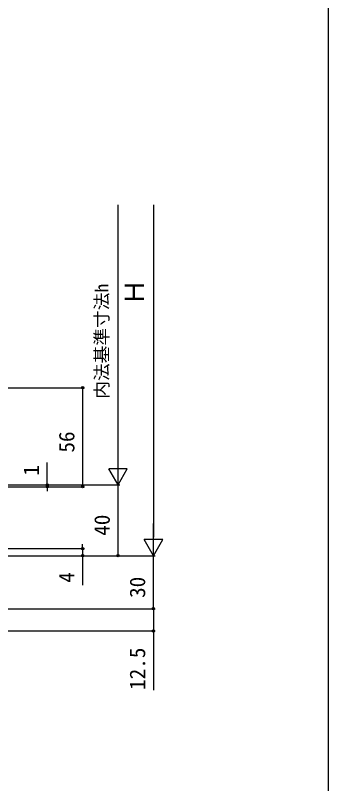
# Model space of a CAD drawing. Units: millimetres, scale not verified. Extents: x -525 to 525, y -783 to 779.
# Drawn here: x 348 to 525, y -121.7 to 312.8 of the extents above; entities that cross this region are included whole.
import ezdxf
from ezdxf.enums import TextEntityAlignment as Align

# ---------------------------------------------------------------- set-up
doc = ezdxf.new("R2010")
doc.units = ezdxf.units.MM
doc.header["$LTSCALE"] = 4
doc.layers.add('0-7_YKK_D', color=6, linetype='Continuous')
doc.layers.add('0-8_YKK_ZWAK', color=7, linetype='Continuous')
doc.styles.add('ＭＳ ゴシック', font='')
doc.styles.get('ＭＳ ゴシック').set_extended_font_data('MS Gothic')

msp = doc.modelspace()

# ---------------------------------------------------------------- linework, layer by layer
at = {"layer": '0-7_YKK_D'}
for p, q in [((406, 57.7), (406, 205.7)), ((426, 205.7), (426, 17.7)), ((245.7, 102.2), (387, 102.2)), ((386, 102.2), (386, 46.2)), ((406, 47.2), (406, 65.387)), ((366, 47.2), (366, 59.914)), ((406, 47.2), (400.75, 56.293)), ((411.25, 56.293), (400.75, 56.293)), ((406, 47.2), (411.25, 56.293)), ((228.4, 47.2), (407, 47.2)), ((228.4, 47.2), (407, 47.2)), ((228.4, 47.2), (367, 47.2)), ((255.5, 46.2), (387, 46.2)), ((255.5, 46.2), (367, 46.2)), ((366, 46.2), (366, 47.2)), ((366, 46.2), (366, 43.65)), ((406, 7.2), (406, 47.2)), ((426, 7.2), (426, 25.387)), ((386, 11.2), (386, 13.75)), ((426, 7.2), (420.75, 16.293)), ((431.25, 16.293), (420.75, 16.293)), ((426, 7.2), (431.25, 16.293)), ((270.5, 11.2), (387, 11.2)), ((386, 11.2), (386, 7.2)), ((249.729, 7.2), (427, 7.2)), ((249.729, 7.2), (407, 7.2)), ((269.75, 7.2), (427, 7.2)), ((270.45, 7.2), (387, 7.2)), ((386, 7.2), (386, -9.468)), ((426, -22.8), (426, 7.2)), ((205.5, -22.8), (427, -22.8)), ((205.5, -22.8), (427, -22.8)), ((206.716, -35.3), (427, -35.3))]:
    msp.add_line(p, q, dxfattribs=at)
msp.add_lwpolyline([(426, -22.8), (426, -35.3), (426, -68.85)], dxfattribs=at)
for centre in [(386, 102.2), (366, 47.2), (366, 46.2), (386, 46.2), (386, 11.2), (386, 7.2), (406, 7.2), (426, -22.8), (426, -22.8), (426, -35.3)]:
    msp.add_circle(centre, 0.637, dxfattribs=at)
at = {"layer": '0-8_YKK_ZWAK'}
msp.add_lwpolyline([(-525, -782.8), (525, -782.8), (525, 747.2)], dxfattribs=at)

# ---------------------------------------------------------------- texts
at = {"layer": '0-7_YKK_D', "style": 'ＭＳ ゴシック'}
for s, height, p in [('内法基準寸法h', 7.331, (402.636, 95.995)), ('Ｈ', 11, (424, 148.751)), ('56', 8.798, (384, 65.507)), ('1', 8.798, (364, 52.459)), ('40', 8.798, (404, 18.473)), ('4', 8.798, (384, -8.082)), ('30', 8.798, (424, -16.664)), ('12.5', 8.798, (424, -68.691))]:
    msp.add_text(s, height=height, rotation=90, dxfattribs=at).set_placement(p, align=Align.BOTTOM_LEFT)

doc.saveas('drawing.dxf')
